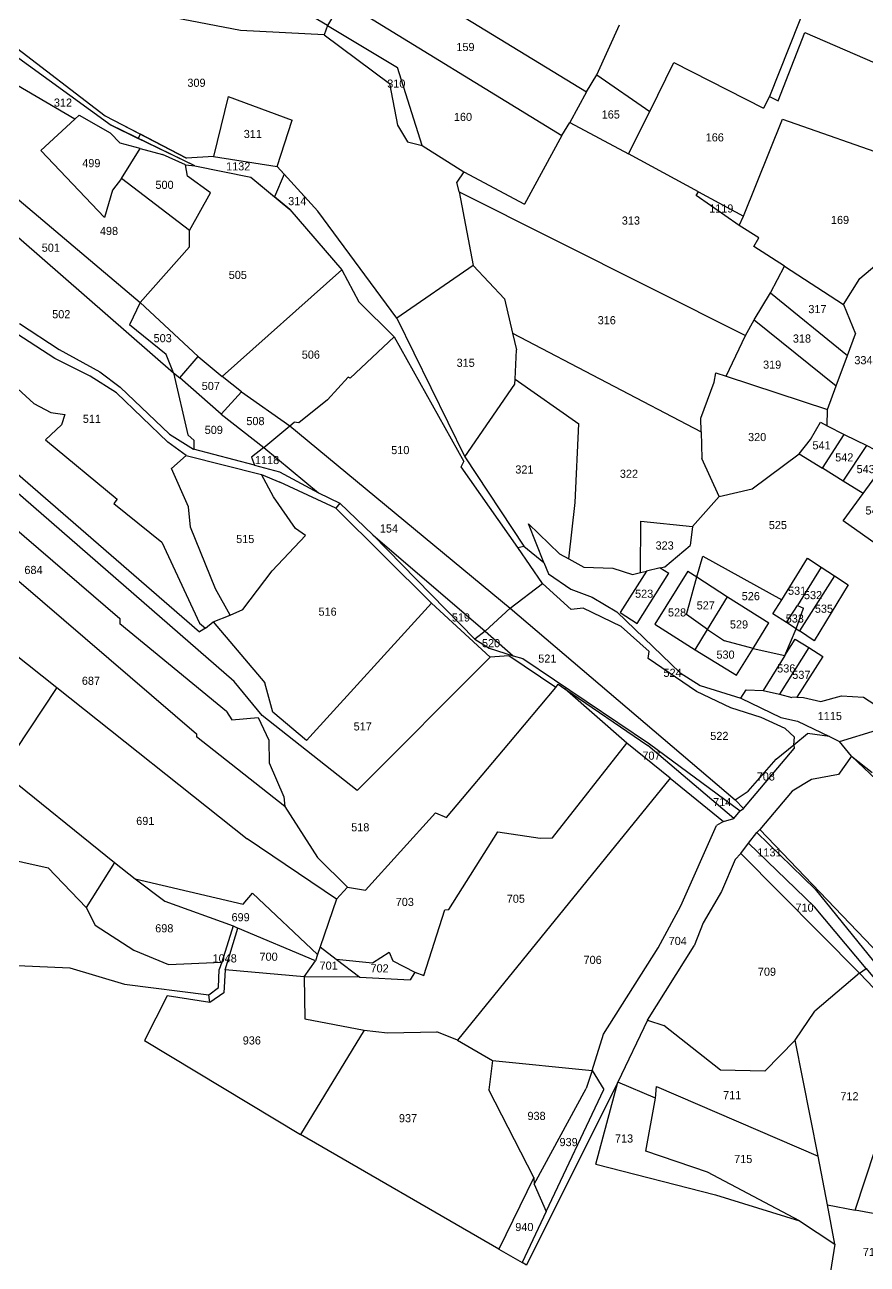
# Model space of a CAD drawing. Header units: metres. Extents: x 219366 to 221903, y 2706406 to 2707870.
# Drawn here: x 219651.6 to 219910.5, y 2707195.3 to 2707576 of the extents above; entities that cross this region are included whole.
import ezdxf
from ezdxf.enums import TextEntityAlignment as Align

# ---------------------------------------------------------------- set-up
doc = ezdxf.new("R2010")
doc.units = ezdxf.units.M

msp = doc.modelspace()

# ---------------------------------------------------------------- linework, layer by layer
at = {"layer": 'LIN'}
for p, q in [((219744.62, 2707575.85), (219689.75, 2707608.22)), ((219757.02, 2707596.44), (219824.3, 2707555.41)), ((219894.9, 2707590.09), (219880.46, 2707554.05)), ((219749.19, 2707583.35), (219744.62, 2707575.85)), ((219749.19, 2707583.35), (219816.62, 2707541.98)), ((219717.91, 2707574.32), (219697.57, 2707578.21)), ((219743.61, 2707572.96), (219717.91, 2707574.32)), ((219744.62, 2707575.85), (219743.61, 2707572.96)), ((219744.62, 2707575.85), (219766.19, 2707562.86)), ((219827.45, 2707560.62), (219834.36, 2707576.04)), ((219743.61, 2707572.96), (219763.69, 2707557.97)), ((219883.2, 2707552.68), (219891.33, 2707573.69)), ((219891.33, 2707573.69), (219935.77, 2707554.44)), ((219646.37, 2707568.24), (219678.11, 2707545.17)), ((219647.71, 2707570.01), (219676.29, 2707548.06)), ((219666.93, 2707547), (219639.1, 2707563.28)), ((219773.7, 2707538.91), (219766.19, 2707562.86)), ((219843.68, 2707549.41), (219851.07, 2707564.45)), ((219851.07, 2707564.45), (219878.65, 2707550.41)), ((219824.3, 2707555.41), (219827.45, 2707560.62)), ((219827.45, 2707560.62), (219843.68, 2707549.41)), ((219763.69, 2707557.97), (219766.14, 2707545.24)), ((219824.3, 2707555.41), (219819.17, 2707546.05)), ((219714.11, 2707554.02), (219709.6, 2707535.57)), ((219714.11, 2707554.02), (219733.74, 2707546.78)), ((219880.46, 2707554.05), (219878.65, 2707550.41)), ((219880.46, 2707554.05), (219883.2, 2707552.68)), ((219666.93, 2707547), (219668.35, 2707548.26)), ((219668.35, 2707548.26), (219677.82, 2707542.84)), ((219676.29, 2707548.06), (219701.33, 2707535.03)), ((219676.29, 2707548.06), (219687.13, 2707542.43)), ((219837.12, 2707536.36), (219843.68, 2707549.41)), ((219656.52, 2707537.39), (219666.93, 2707547)), ((219703.86, 2707532.66), (219678.11, 2707545.17)), ((219678.11, 2707545.17), (219686.48, 2707541.1)), ((219729.13, 2707532.5), (219733.74, 2707546.78)), ((219766.14, 2707545.24), (219769.25, 2707540.05)), ((219816.62, 2707541.98), (219819.17, 2707546.05)), ((219819.17, 2707546.05), (219837.12, 2707536.36)), ((219872.54, 2707517.22), (219884.55, 2707547)), ((219884.55, 2707547), (219933.64, 2707529.84)), ((219628.29, 2707540.38), (219687.03, 2707490.67)), ((219680.92, 2707539.67), (219677.82, 2707542.84)), ((219686.48, 2707541.1), (219687.13, 2707542.43)), ((219703.86, 2707532.66), (219686.48, 2707541.1)), ((219701.33, 2707535.03), (219687.13, 2707542.43)), ((219769.25, 2707540.05), (219773.7, 2707538.91)), ((219816.62, 2707541.98), (219805.21, 2707520.95)), ((219676.05, 2707516.82), (219656.52, 2707537.39)), ((219687.07, 2707538.07), (219680.92, 2707539.67)), ((219681.27, 2707528.82), (219687.07, 2707538.07)), ((219687.07, 2707538.07), (219693.91, 2707536.19)), ((219701.01, 2707532.97), (219693.91, 2707536.19)), ((219773.7, 2707538.91), (219786.52, 2707530.81)), ((219858.65, 2707524.73), (219837.12, 2707536.36)), ((219701.65, 2707529.57), (219701.01, 2707532.97)), ((219701.01, 2707532.97), (219703.86, 2707532.66)), ((219709.6, 2707535.57), (219701.33, 2707535.03)), ((219703.86, 2707532.66), (219721.02, 2707529.17)), ((219709.6, 2707535.57), (219729.13, 2707532.5)), ((219729.13, 2707532.5), (219741.64, 2707518.77)), ((219729.13, 2707532.5), (219731.3, 2707530.11)), ((219628.44, 2707529.19), (219697.31, 2707469.14)), ((219681.27, 2707528.82), (219678.58, 2707525.2)), ((219702.23, 2707512.88), (219681.27, 2707528.82)), ((219708.69, 2707524.42), (219701.65, 2707529.57)), ((219721.02, 2707529.17), (219733.07, 2707519.26)), ((219721.02, 2707529.17), (219728.36, 2707523.13)), ((219731.3, 2707530.11), (219728.36, 2707523.13)), ((219741.64, 2707518.77), (219731.3, 2707530.11)), ((219786.52, 2707530.81), (219784.37, 2707527.71)), ((219786.52, 2707530.81), (219805.21, 2707520.95)), ((219678.58, 2707525.2), (219676.05, 2707516.82)), ((219785.1, 2707524.76), (219784.37, 2707527.71)), ((219785.1, 2707524.76), (219789.46, 2707502.08)), ((219785.1, 2707524.76), (219873.09, 2707480.59)), ((219858.01, 2707523.63), (219858.65, 2707524.73)), ((219858.65, 2707524.73), (219872.54, 2707517.22)), ((219702.23, 2707512.88), (219708.69, 2707524.42)), ((219733.07, 2707519.26), (219728.36, 2707523.13)), ((219871.21, 2707514.33), (219858.01, 2707523.63)), ((219733.07, 2707519.26), (219749.03, 2707500.8)), ((219765.92, 2707485.92), (219741.64, 2707518.77)), ((219871.21, 2707514.33), (219872.54, 2707517.22)), ((219877.22, 2707510.55), (219871.21, 2707514.33)), ((219702.22, 2707507.83), (219702.23, 2707512.88)), ((219875.71, 2707507.94), (219877.22, 2707510.55)), ((219687.03, 2707490.67), (219702.22, 2707507.83)), ((219885.1, 2707501.84), (219875.71, 2707507.94)), ((219789.46, 2707502.08), (219765.92, 2707485.92)), ((219789.46, 2707502.08), (219799.03, 2707491.81)), ((219908.29, 2707498.13), (219916.2, 2707504.75)), ((219749.03, 2707500.8), (219712.22, 2707467.97)), ((219749.03, 2707500.8), (219754.24, 2707490.89)), ((219880.83, 2707493.73), (219885.1, 2707501.84)), ((219885.1, 2707501.84), (219903.22, 2707490.08)), ((219903.22, 2707490.08), (219908.29, 2707498.13)), ((219687.03, 2707490.67), (219683.74, 2707483.86)), ((219687.03, 2707490.67), (219704.87, 2707474.17)), ((219765.16, 2707480.22), (219754.24, 2707490.89)), ((219799.03, 2707491.81), (219801.53, 2707481.31)), ((219875.8, 2707485.42), (219880.83, 2707493.73)), ((219880.83, 2707493.73), (219904.48, 2707474.48)), ((219903.22, 2707490.08), (219906.95, 2707481.1)), ((219649.97, 2707484.23), (219662.15, 2707476.24)), ((219695.07, 2707474.75), (219683.74, 2707483.86)), ((219765.92, 2707485.92), (219786.81, 2707443.27)), ((219873.09, 2707480.59), (219875.8, 2707485.42)), ((219875.8, 2707485.42), (219901, 2707465.12)), ((219660.8, 2707473.5), (219649.17, 2707481.12)), ((219765.16, 2707480.22), (219751.56, 2707467.5)), ((219765.16, 2707480.22), (219786.58, 2707441.83)), ((219801.53, 2707481.31), (219859.52, 2707451.03)), ((219801.53, 2707481.31), (219802.78, 2707476.19)), ((219867.23, 2707468.08), (219873.09, 2707480.59)), ((219904.48, 2707474.48), (219906.95, 2707481.1)), ((219662.15, 2707476.24), (219674.66, 2707469.38)), ((219802.31, 2707467.16), (219802.78, 2707476.19)), ((219715.96, 2707374.33), (219602.77, 2707472.69)), ((219671.72, 2707468.09), (219660.8, 2707473.5)), ((219697.31, 2707469.14), (219695.07, 2707474.75)), ((219699.2, 2707467.58), (219704.87, 2707474.17)), ((219704.87, 2707474.17), (219712.22, 2707467.97)), ((219901, 2707465.12), (219904.48, 2707474.48)), ((219641.81, 2707471.13), (219654.34, 2707459.68)), ((219679.79, 2707462.93), (219671.72, 2707468.09)), ((219674.66, 2707469.38), (219680.9, 2707464.74)), ((219697.31, 2707469.14), (219699.2, 2707467.58)), ((219697.31, 2707469.14), (219701.68, 2707450.05)), ((219718.18, 2707463.23), (219712.22, 2707467.97)), ((219750.98, 2707467.83), (219744.61, 2707460.85)), ((219751.56, 2707467.5), (219750.98, 2707467.83)), ((219863.48, 2707466.22), (219864.02, 2707469.14)), ((219864.02, 2707469.14), (219867.23, 2707468.08)), ((219867.23, 2707468.08), (219898.29, 2707457.83)), ((219597.3, 2707465.17), (219680.76, 2707393.65)), ((219680.9, 2707464.74), (219696.09, 2707450.27)), ((219711.93, 2707456.41), (219699.2, 2707467.58)), ((219786.81, 2707443.27), (219802.23, 2707465.64)), ((219802.23, 2707465.64), (219802.31, 2707467.16)), ((219802.31, 2707467.16), (219821.85, 2707453.48)), ((219859.43, 2707455.21), (219863.48, 2707466.22)), ((219898.29, 2707457.83), (219901, 2707465.12)), ((219695.54, 2707447.82), (219679.79, 2707462.93)), ((219718.18, 2707463.23), (219711.93, 2707456.41)), ((219718.18, 2707463.23), (219733.06, 2707452.79)), ((219744.61, 2707460.85), (219735.87, 2707453.74)), ((219627.53, 2707457.02), (219705.24, 2707389.54)), ((219654.34, 2707459.68), (219659.55, 2707456.97)), ((219659.55, 2707456.97), (219663.89, 2707456.33)), ((219663.89, 2707456.33), (219662.85, 2707453.17)), ((219711.93, 2707456.41), (219725.11, 2707446.19)), ((219898.28, 2707452.83), (219898.29, 2707457.83)), ((219662.85, 2707453.17), (219658, 2707448.58)), ((219725.11, 2707446.19), (219733.06, 2707452.79)), ((219733.06, 2707452.79), (219734.37, 2707453.99)), ((219733.06, 2707452.79), (219800.77, 2707396.78)), ((219735.87, 2707453.74), (219734.37, 2707453.99)), ((219820.79, 2707429.24), (219821.85, 2707453.48)), ((219859.52, 2707451.03), (219859.43, 2707455.21)), ((219893.09, 2707448.59), (219896.15, 2707453.95)), ((219896.15, 2707453.95), (219898.28, 2707452.83)), ((219898.28, 2707452.83), (219903.46, 2707450.13)), ((219658, 2707448.58), (219680.01, 2707430.29)), ((219696.09, 2707450.27), (219703.44, 2707445.71)), ((219703.67, 2707448.32), (219701.68, 2707450.05)), ((219859.52, 2707451.03), (219859.71, 2707442.84)), ((219889.62, 2707444.22), (219893.09, 2707448.59)), ((219896.75, 2707439.81), (219903.46, 2707450.13)), ((219903.46, 2707450.13), (219910.45, 2707446.81)), ((219701.24, 2707443.76), (219695.54, 2707447.82)), ((219703.44, 2707445.71), (219703.61, 2707445.8)), ((219722.24, 2707440.77), (219703.44, 2707445.71)), ((219703.61, 2707445.8), (219703.67, 2707448.32)), ((219725.11, 2707446.19), (219721.31, 2707443.23)), ((219725.11, 2707446.19), (219741.88, 2707432.28)), ((219903.2, 2707435.83), (219910.45, 2707446.81)), ((219910.45, 2707446.81), (219915.12, 2707444.29)), ((219696.66, 2707439.73), (219701.24, 2707443.76)), ((219701.24, 2707443.76), (219724.33, 2707437.84)), ((219721.31, 2707443.23), (219722.24, 2707440.77)), ((219785.71, 2707440.2), (219786.58, 2707441.83)), ((219786.81, 2707443.27), (219805.01, 2707415.84)), ((219865.08, 2707431.14), (219859.71, 2707442.84)), ((219875.14, 2707433.46), (219889.62, 2707444.22)), ((219889.62, 2707444.22), (219896.75, 2707439.81)), ((219909.31, 2707432.06), (219915.92, 2707441.19)), ((219608.68, 2707440.27), (219704.35, 2707358.22)), ((219701.86, 2707427.92), (219696.66, 2707439.73)), ((219722.24, 2707440.77), (219729.89, 2707438.73)), ((219728.07, 2707431.02), (219724.33, 2707437.84)), ((219724.33, 2707437.84), (219729.99, 2707435.57)), ((219729.89, 2707438.73), (219741.88, 2707432.28)), ((219803.15, 2707415.45), (219785.71, 2707440.2)), ((219903.2, 2707435.83), (219896.75, 2707439.81)), ((219747.21, 2707427.5), (219729.99, 2707435.57)), ((219865.08, 2707431.14), (219875.14, 2707433.46)), ((219909.31, 2707432.06), (219903.2, 2707435.83)), ((219680.01, 2707430.29), (219679, 2707428.93)), ((219734.77, 2707421.3), (219728.07, 2707431.02)), ((219741.88, 2707432.28), (219748.44, 2707429.05)), ((219856.81, 2707421.9), (219865.08, 2707431.14)), ((219903.14, 2707423.68), (219909.31, 2707432.06)), ((219679, 2707428.93), (219693.71, 2707417.1)), ((219702.56, 2707421.74), (219701.86, 2707427.92)), ((219748.44, 2707429.05), (219747.21, 2707427.5)), ((219776.65, 2707398.38), (219747.21, 2707427.5)), ((219748.44, 2707429.05), (219758.6, 2707419.36)), ((219818.87, 2707411.97), (219820.79, 2707429.24)), ((219811.14, 2707410.8), (219806.39, 2707422.71)), ((219806.39, 2707422.71), (219815.96, 2707413.5)), ((219840.87, 2707407.76), (219841, 2707423.54)), ((219841, 2707423.54), (219856.81, 2707421.9)), ((219915.04, 2707415.27), (219903.14, 2707423.68)), ((219710.2, 2707402.75), (219702.56, 2707421.74)), ((219727.59, 2707408.28), (219737.83, 2707419.19)), ((219737.83, 2707419.19), (219734.77, 2707421.3)), ((219758.6, 2707419.36), (219793.11, 2707389.78)), ((219758.6, 2707419.36), (219789.89, 2707387.32)), ((219856.81, 2707421.9), (219856.1, 2707416.04)), ((219693.71, 2707417.1), (219705.31, 2707392.25)), ((219803.15, 2707415.45), (219805.01, 2707415.84)), ((219810.74, 2707404.41), (219803.15, 2707415.45)), ((219805.01, 2707415.84), (219811.14, 2707410.8)), ((219848.37, 2707409.55), (219856.1, 2707416.04)), ((219811.14, 2707410.8), (219812.55, 2707407.37)), ((219815.96, 2707413.5), (219818.87, 2707411.97)), ((219818.87, 2707411.97), (219823.45, 2707409.46)), ((219858.15, 2707406.4), (219860.02, 2707412.77)), ((219860.02, 2707412.77), (219884.26, 2707399.41)), ((219884.26, 2707399.41), (219892.2, 2707412.13)), ((219892.2, 2707412.13), (219896.41, 2707409.38)), ((219718.64, 2707396.42), (219727.59, 2707408.28)), ((219812.55, 2707407.37), (219819.45, 2707402.62)), ((219823.45, 2707409.46), (219832.36, 2707409.14)), ((219832.36, 2707409.14), (219838.35, 2707407.15)), ((219842.67, 2707408.19), (219834.6, 2707395.45)), ((219838.35, 2707407.15), (219840.87, 2707407.76)), ((219839.83, 2707392.12), (219849.58, 2707407.57)), ((219840.87, 2707407.76), (219842.67, 2707408.19)), ((219846.87, 2707409.19), (219842.67, 2707408.19)), ((219855.41, 2707408.16), (219845.29, 2707391.88)), ((219846.87, 2707409.19), (219848.37, 2707409.55)), ((219846.87, 2707409.19), (219849.58, 2707407.57)), ((219855.41, 2707408.16), (219858.15, 2707406.4)), ((219896.41, 2707409.38), (219889.1, 2707397.67)), ((219900.46, 2707406.73), (219889.77, 2707389.82)), ((219896.41, 2707409.38), (219900.46, 2707406.73)), ((219900.46, 2707406.73), (219904.72, 2707403.94)), ((219800.77, 2707396.78), (219810.74, 2707404.41)), ((219810.74, 2707404.41), (219819.58, 2707396.42)), ((219855.03, 2707394.85), (219858.15, 2707406.4)), ((219858.15, 2707406.4), (219867.58, 2707400.33)), ((219904.72, 2707403.94), (219894.28, 2707386.75)), ((219714.75, 2707394.66), (219710.2, 2707402.75)), ((219819.45, 2707402.62), (219825.97, 2707400.15)), ((219825.97, 2707400.15), (219833.54, 2707395.71)), ((219861.47, 2707390.25), (219867.58, 2707400.33)), ((219867.58, 2707400.33), (219880.35, 2707392.3)), ((219881.56, 2707395.1), (219884.26, 2707399.41)), ((219714.75, 2707394.66), (219718.64, 2707396.42)), ((219776.65, 2707398.38), (219738.18, 2707356.22)), ((219776.65, 2707398.38), (219794.6, 2707381.77)), ((219800.77, 2707396.78), (219793.11, 2707389.78)), ((219800.77, 2707396.78), (219869.96, 2707337.95)), ((219823.18, 2707396.84), (219819.58, 2707396.42)), ((219834.88, 2707391.23), (219823.18, 2707396.84)), ((219833.54, 2707395.71), (219853.04, 2707376.98)), ((219834.6, 2707395.45), (219839.83, 2707392.12)), ((219885.72, 2707392.39), (219889.1, 2707397.67)), ((219888.72, 2707390.49), (219890.96, 2707396.79)), ((219889.1, 2707397.67), (219890.96, 2707396.79)), ((219680.76, 2707393.65), (219680.79, 2707391.97)), ((219713.64, 2707365.05), (219680.79, 2707391.97)), ((219705.31, 2707392.25), (219707.11, 2707390.63)), ((219707.11, 2707390.63), (219709.51, 2707392.62)), ((219709.51, 2707392.62), (219714.75, 2707394.66)), ((219709.51, 2707392.62), (219725.33, 2707373.92)), ((219845.29, 2707391.88), (219857.7, 2707384.02)), ((219861.47, 2707390.25), (219855.03, 2707394.85)), ((219875.44, 2707384.46), (219880.35, 2707392.3)), ((219885.72, 2707392.39), (219881.56, 2707395.1)), ((219888.72, 2707390.49), (219885.72, 2707392.39)), ((219707.11, 2707390.63), (219705.24, 2707389.54)), ((219793.11, 2707389.78), (219789.89, 2707387.32)), ((219793.11, 2707389.78), (219801.71, 2707382.23)), ((219843.49, 2707383.51), (219834.88, 2707391.23)), ((219857.7, 2707384.02), (219861.47, 2707390.25)), ((219861.47, 2707390.25), (219866.66, 2707386.74)), ((219885.22, 2707382.25), (219888.72, 2707390.49)), ((219888.72, 2707390.49), (219889.77, 2707389.82)), ((219894.28, 2707386.75), (219889.77, 2707389.82)), ((219789.89, 2707387.32), (219794.36, 2707384.49)), ((219794.36, 2707384.49), (219801.71, 2707382.23)), ((219857.7, 2707384.02), (219870.31, 2707376.2)), ((219875.44, 2707384.46), (219866.66, 2707386.74)), ((219870.31, 2707376.2), (219875.44, 2707384.46)), ((219875.44, 2707384.46), (219885.22, 2707382.25)), ((219892.58, 2707384.72), (219883.62, 2707370.41)), ((219885.22, 2707382.25), (219888.36, 2707387.29)), ((219888.36, 2707387.29), (219892.58, 2707384.72)), ((219892.58, 2707384.72), (219896.85, 2707381.95)), ((219647.92, 2707383.17), (219661.43, 2707372.46)), ((219753.72, 2707340.81), (219794.6, 2707381.77)), ((219800.37, 2707382.22), (219794.6, 2707381.77)), ((219814.8, 2707372.49), (219800.37, 2707382.22)), ((219801.71, 2707382.23), (219804.7, 2707381.37)), ((219804.7, 2707381.37), (219843.6, 2707355.16)), ((219843.24, 2707381.41), (219843.49, 2707383.51)), ((219858.03, 2707371.19), (219843.24, 2707381.41)), ((219885.22, 2707382.25), (219878.51, 2707371.5)), ((219896.85, 2707381.95), (219888.93, 2707369.44)), ((219853.04, 2707376.98), (219859.17, 2707373.09)), ((219661.43, 2707372.46), (219644.45, 2707346.77)), ((219661.43, 2707372.46), (219719.97, 2707325.96)), ((219724.57, 2707363.81), (219715.96, 2707374.33)), ((219727.82, 2707364.86), (219725.33, 2707373.92)), ((219800.34, 2707355.23), (219814.8, 2707372.49)), ((219814.8, 2707372.49), (219815.54, 2707373.44)), ((219815.54, 2707373.44), (219817.64, 2707372.06)), ((219859.17, 2707373.09), (219871.65, 2707369.13)), ((219836.64, 2707355.34), (219817.64, 2707372.06)), ((219817.64, 2707372.06), (219843.07, 2707354.65)), ((219868.66, 2707366.23), (219858.03, 2707371.19)), ((219871.65, 2707369.13), (219873.33, 2707371.75)), ((219871.65, 2707369.13), (219883.95, 2707363.28)), ((219873.33, 2707371.75), (219878.51, 2707371.5)), ((219878.51, 2707371.5), (219883.62, 2707370.41)), ((219883.62, 2707370.41), (219887.39, 2707369.43)), ((219888.93, 2707369.44), (219887.39, 2707369.43)), ((219888.93, 2707369.44), (219890.95, 2707369.42)), ((219890.95, 2707369.42), (219896.29, 2707368.14)), ((219896.29, 2707368.14), (219902.62, 2707369.85)), ((219902.62, 2707369.85), (219909.38, 2707369.48)), ((219909.38, 2707369.48), (219916.66, 2707364.8)), ((219713.64, 2707365.05), (219715.23, 2707362.47)), ((219738.18, 2707356.22), (219727.82, 2707364.86)), ((219877.91, 2707363.21), (219868.66, 2707366.23)), ((219715.23, 2707362.47), (219723.37, 2707363.23)), ((219723.37, 2707363.23), (219726.65, 2707356.26)), ((219753.72, 2707340.81), (219724.57, 2707363.81)), ((219885.37, 2707359.86), (219877.91, 2707363.21)), ((219883.95, 2707363.28), (219889.1, 2707362.13)), ((219889.1, 2707362.13), (219898.99, 2707357.41)), ((219704.35, 2707358.22), (219704.37, 2707357.33)), ((219731.56, 2707335.91), (219704.37, 2707357.33)), ((219888.18, 2707357.19), (219885.37, 2707359.86)), ((219887.94, 2707354.87), (219892.16, 2707358.31)), ((219898.99, 2707357.41), (219892.16, 2707358.31)), ((219898.99, 2707357.41), (219902.03, 2707355.85)), ((219902.03, 2707355.85), (219913.42, 2707359.33)), ((219726.65, 2707356.26), (219726.69, 2707349.26)), ((219781.25, 2707332.51), (219800.34, 2707355.23)), ((219813.85, 2707326.23), (219836.64, 2707355.34)), ((219849.92, 2707344.62), (219836.64, 2707355.34)), ((219869.56, 2707332.23), (219843.07, 2707354.65)), ((219843.6, 2707355.16), (219871.47, 2707334.55)), ((219872.55, 2707335.23), (219888.05, 2707353.68)), ((219882.52, 2707350.48), (219887.94, 2707354.87)), ((219887.94, 2707354.87), (219888.18, 2707357.19)), ((219887.94, 2707354.87), (219888.05, 2707353.68)), ((219905.76, 2707351.37), (219902.03, 2707355.85)), ((219873.98, 2707340.57), (219882.52, 2707350.48)), ((219905.76, 2707351.37), (219901.71, 2707345.74)), ((219905.76, 2707351.37), (219920.9, 2707336.93)), ((219905.76, 2707351.37), (219912.04, 2707346.35)), ((219644.45, 2707346.77), (219679.17, 2707318.69)), ((219726.69, 2707349.26), (219731.26, 2707338.85)), ((219849.92, 2707344.62), (219784.59, 2707264.1)), ((219849.92, 2707344.62), (219866.39, 2707331.28)), ((219893.38, 2707344.2), (219887.49, 2707340.56)), ((219901.71, 2707345.74), (219893.38, 2707344.2)), ((219731.26, 2707338.85), (219731.56, 2707335.91)), ((219869.96, 2707337.95), (219873.98, 2707340.57)), ((219887.49, 2707340.56), (219877.53, 2707328.86)), ((219731.56, 2707335.91), (219741.55, 2707320.21)), ((219869.56, 2707332.23), (219871.47, 2707334.55)), ((219872.55, 2707335.23), (219869.96, 2707337.95)), ((219871.47, 2707334.55), (219872.55, 2707335.23)), ((219756.31, 2707310.15), (219777.8, 2707333.91)), ((219777.8, 2707333.91), (219781.25, 2707332.51)), ((219866.39, 2707331.28), (219864.24, 2707330.09)), ((219866.39, 2707331.28), (219869.56, 2707332.23)), ((219781.89, 2707304.29), (219797.01, 2707328.15)), ((219797.01, 2707328.15), (219809.98, 2707326.12)), ((219853.22, 2707305.37), (219864.24, 2707330.09)), ((219874.1, 2707324.64), (219876.58, 2707327.87)), ((219877.53, 2707328.86), (219876.58, 2707327.87)), ((219876.58, 2707327.87), (219894.59, 2707310.51)), ((219877.53, 2707328.86), (219929.12, 2707274.95)), ((219626.83, 2707324.07), (219658.75, 2707317.06)), ((219747.37, 2707307.47), (219719.97, 2707325.96)), ((219809.98, 2707326.12), (219813.85, 2707326.23)), ((219871.73, 2707321.5), (219874.1, 2707324.64)), ((219874.1, 2707324.64), (219894.37, 2707305.06)), ((219741.55, 2707320.21), (219750.77, 2707311.13)), ((219869.98, 2707319.61), (219865.71, 2707309.83)), ((219871.73, 2707321.5), (219869.98, 2707319.61)), ((219908.21, 2707284.71), (219871.73, 2707321.5)), ((219670.48, 2707304.88), (219658.75, 2707317.06)), ((219679.17, 2707318.69), (219670.48, 2707304.88)), ((219679.17, 2707318.69), (219685.51, 2707313.66)), ((219685.51, 2707313.66), (219718.68, 2707305.9)), ((219685.51, 2707313.66), (219694.68, 2707306.79)), ((219718.68, 2707305.9), (219721.55, 2707309.28)), ((219741.54, 2707290.45), (219721.55, 2707309.28)), ((219750.77, 2707311.13), (219747.37, 2707307.47)), ((219750.77, 2707311.13), (219756.31, 2707310.15)), ((219865.71, 2707309.83), (219860.11, 2707300.17)), ((219894.59, 2707310.51), (219919.55, 2707279.57)), ((219670.48, 2707304.88), (219673.26, 2707299.44)), ((219694.68, 2707306.79), (219715.62, 2707299.24)), ((219747.37, 2707307.47), (219742.38, 2707292.81)), ((219774.2, 2707284), (219780.67, 2707304.19)), ((219780.67, 2707304.19), (219781.89, 2707304.29)), ((219846.3, 2707292.49), (219853.22, 2707305.37)), ((219910.2, 2707286.1), (219894.37, 2707305.06)), ((219860.11, 2707300.17), (219857.31, 2707293.1)), ((219673.26, 2707299.44), (219685.11, 2707291.74)), ((219715.62, 2707299.24), (219712.17, 2707288.1)), ((219713.21, 2707285.77), (219717.11, 2707298.52)), ((219715.62, 2707299.24), (219717.11, 2707298.52)), ((219740.94, 2707288.51), (219717.11, 2707298.52)), ((219742.38, 2707292.81), (219741.54, 2707290.45)), ((219742.38, 2707292.81), (219747.3, 2707289.03)), ((219829.44, 2707265.97), (219846.3, 2707292.49)), ((219843.02, 2707270.27), (219857.31, 2707293.1)), ((219685.11, 2707291.74), (219695.8, 2707287.41)), ((219741.54, 2707290.45), (219740.94, 2707288.51)), ((219747.3, 2707289.03), (219758.42, 2707287.82)), ((219747.3, 2707289.03), (219754.53, 2707283.47)), ((219758.42, 2707287.82), (219763.6, 2707291.15)), ((219763.6, 2707291.15), (219764.69, 2707288.52)), ((219649.34, 2707287.01), (219665.45, 2707286.31)), ((219665.45, 2707286.31), (219682.24, 2707281.35)), ((219695.8, 2707287.41), (219712.17, 2707288.1)), ((219711.12, 2707280.26), (219711.36, 2707285.8)), ((219712.17, 2707288.1), (219711.36, 2707285.8)), ((219713.21, 2707285.77), (219712.76, 2707278.63)), ((219737.47, 2707283.61), (219713.21, 2707285.77)), ((219737.47, 2707283.61), (219740.94, 2707288.51)), ((219764.69, 2707288.52), (219771.52, 2707284.99)), ((219771.52, 2707284.99), (219770.02, 2707282.69)), ((219771.52, 2707284.99), (219774.2, 2707284)), ((219908.21, 2707284.71), (219910.2, 2707286.1)), ((219910.2, 2707286.1), (219916.18, 2707278.98)), ((219682.24, 2707281.35), (219708.16, 2707277.99)), ((219754.53, 2707283.47), (219737.47, 2707283.61)), ((219737.47, 2707283.61), (219737.66, 2707270.63)), ((219754.53, 2707283.47), (219770.02, 2707282.69)), ((219908.21, 2707284.71), (219894.41, 2707273.07)), ((219908.21, 2707284.71), (219924.94, 2707266.96)), ((219695.32, 2707277.73), (219688.4, 2707264.06)), ((219708.47, 2707275.7), (219695.32, 2707277.73)), ((219708.16, 2707277.99), (219711.12, 2707280.26)), ((219708.47, 2707275.7), (219708.16, 2707277.99)), ((219712.76, 2707278.63), (219708.47, 2707275.7)), ((219737.66, 2707270.63), (219755.92, 2707267.14)), ((219843.02, 2707270.27), (219833.87, 2707251.17)), ((219843.02, 2707270.27), (219847.99, 2707268.64)), ((219888.38, 2707264.07), (219894.41, 2707273.07)), ((219755.92, 2707267.14), (219736.36, 2707235.13)), ((219755.92, 2707267.14), (219763.03, 2707266.39)), ((219763.03, 2707266.39), (219778.26, 2707266.67)), ((219784.59, 2707264.1), (219778.26, 2707266.67)), ((219826.03, 2707254.82), (219829.44, 2707265.97)), ((219865.49, 2707254.93), (219847.99, 2707268.64)), ((219906.84, 2707211.94), (219924.94, 2707266.96)), ((219688.4, 2707264.06), (219736.36, 2707235.13)), ((219784.59, 2707264.1), (219795.38, 2707257.9)), ((219888.38, 2707264.07), (219879.07, 2707254.59)), ((219895.47, 2707228.5), (219888.38, 2707264.07)), ((219795.38, 2707257.9), (219794.28, 2707248.83)), ((219795.38, 2707257.9), (219826.03, 2707254.82)), ((219826.03, 2707254.82), (219824.13, 2707249.24)), ((219826.03, 2707254.82), (219829.53, 2707248.93)), ((219879.07, 2707254.59), (219865.49, 2707254.93)), ((219833.87, 2707251.17), (219805.77, 2707194.96)), ((219827.17, 2707226.05), (219833.87, 2707251.17)), ((219845.46, 2707246.31), (219833.87, 2707251.17)), ((219808.05, 2707221.97), (219794.28, 2707248.83)), ((219808.13, 2707219.9), (219824.13, 2707249.24)), ((219811.82, 2707211.48), (219829.53, 2707248.93)), ((219845.46, 2707246.31), (219845.74, 2707249.88)), ((219845.74, 2707249.88), (219895.47, 2707228.5)), ((219842.46, 2707229.99), (219845.46, 2707246.31)), ((219797.32, 2707199.95), (219736.36, 2707235.13)), ((219861.44, 2707223.56), (219842.46, 2707229.99)), ((219898.29, 2707213.56), (219895.47, 2707228.5)), ((219827.17, 2707226.05), (219863.95, 2707216.64)), ((219808.05, 2707221.97), (219797.32, 2707199.95)), ((219808.05, 2707221.97), (219808.13, 2707219.9)), ((219889.7, 2707208.6), (219861.44, 2707223.56)), ((219808.13, 2707219.9), (219811.82, 2707211.48)), ((219863.95, 2707216.64), (219889.7, 2707208.6)), ((219900.57, 2707201.49), (219898.29, 2707213.56)), ((219898.29, 2707213.56), (219906.84, 2707211.94)), ((219811.82, 2707211.48), (219804.43, 2707195.81)), ((219942.41, 2707205.18), (219906.84, 2707211.94)), ((219889.7, 2707208.6), (219900.57, 2707201.49)), ((219900.57, 2707201.49), (219898.88, 2707190.47)), ((219797.32, 2707199.95), (219804.43, 2707195.81)), ((219805.77, 2707194.96), (219804.43, 2707195.81))]:
    msp.add_line(p, q, dxfattribs=at)

# ---------------------------------------------------------------- texts
at = {"layer": 'PAR'}
for s, p in [('159', (219787.04, 2707569.21)), ('309', (219704.36, 2707558.22)), ('310', (219765.79, 2707557.96)), ('312', (219663.32, 2707552.13)), ('160', (219786.28, 2707547.73)), ('165', (219831.71, 2707548.49)), ('311', (219721.67, 2707542.49)), ('166', (219863.68, 2707541.45)), ('499', (219672.04, 2707533.54)), ('1132', (219717.19, 2707532.55)), ('500', (219694.54, 2707526.87)), ('314', (219735.34, 2707521.87)), ('313', (219837.9, 2707515.9)), ('1119', (219865.68, 2707519.61)), ('169', (219902.18, 2707516.08)), ('498', (219677.47, 2707512.7)), ('501', (219659.58, 2707507.56)), ('505', (219717.06, 2707499.19)), ('502', (219662.8, 2707487.12)), ('317', (219895.23, 2707488.7)), ('316', (219830.48, 2707485.28)), ('503', (219693.97, 2707479.76)), ('318', (219890.48, 2707479.65)), ('506', (219739.52, 2707474.71)), ('315', (219787.11, 2707472.21)), ('319', (219881.32, 2707471.63)), ('334', (219909.38, 2707473)), ('507', (219708.76, 2707465.08)), ('511', (219672.21, 2707454.97)), ('509', (219709.68, 2707451.59)), ('508', (219722.49, 2707454.3)), ('320', (219876.71, 2707449.39)), ('510', (219767.02, 2707445.39)), ('541', (219896.49, 2707446.83)), ('1118', (219726.06, 2707442.33)), ('542', (219903.49, 2707443.15)), ('321', (219805.16, 2707439.43)), ('322', (219837.3, 2707438.11)), ('543', (219910.07, 2707439.55)), ('545', (219912.79, 2707426.82)), ('154', (219763.53, 2707421.28)), ('525', (219883.08, 2707422.36)), ('515', (219719.35, 2707418.05)), ('323', (219848.27, 2707416.09)), ('684', (219654.26, 2707408.56)), ('531', (219888.99, 2707402.18)), ('523', (219841.97, 2707401.27)), ('526', (219874.76, 2707400.52)), ('532', (219893.89, 2707400.84)), ('516', (219744.66, 2707395.75)), ('519', (219785.65, 2707393.98)), ('528', (219852.09, 2707395.52)), ('527', (219860.91, 2707397.68)), ('535', (219897.24, 2707396.66)), ('529', (219871.13, 2707391.83)), ('533', (219888.28, 2707393.65)), ('520', (219794.91, 2707386.07)), ('530', (219866.99, 2707382.55)), ('521', (219812.21, 2707381.33)), ('524', (219850.7, 2707376.96)), ('536', (219885.66, 2707378.32)), ('537', (219890.29, 2707376.35)), ('687', (219671.92, 2707374.52)), ('1115', (219899.05, 2707363.68)), ('517', (219755.46, 2707360.48)), ('522', (219865.09, 2707357.58)), ('707', (219844.21, 2707351.51)), ('708', (219879.36, 2707345.13)), ('714', (219865.96, 2707337.27)), ('691', (219688.63, 2707331.46)), ('518', (219754.71, 2707329.51)), ('1131', (219880.5, 2707321.82)), ('703', (219768.4, 2707306.58)), ('705', (219802.53, 2707307.57)), ('710', (219891.27, 2707304.83)), ('699', (219717.93, 2707301.88)), ('698', (219694.47, 2707298.48)), ('704', (219852.3, 2707294.59)), ('1048', (219713.03, 2707289.24)), ('700', (219726.53, 2707289.76)), ('706', (219826.13, 2707288.78)), ('701', (219744.99, 2707287.02)), ('702', (219760.65, 2707286.18)), ('709', (219879.72, 2707285.15)), ('936', (219721.37, 2707264.04)), ('711', (219869.03, 2707247.24)), ('712', (219905.08, 2707246.89)), ('937', (219769.39, 2707240.15)), ('938', (219808.9, 2707240.85)), ('939', (219818.75, 2707232.81)), ('713', (219835.8, 2707233.91)), ('715', (219872.43, 2707227.59)), ('940', (219805.15, 2707206.72)), ('718', (219912.01, 2707199.06))]:
    msp.add_text(s, height=2.5, dxfattribs=at).set_placement(p, align=Align.MIDDLE)

doc.saveas('drawing.dxf')
